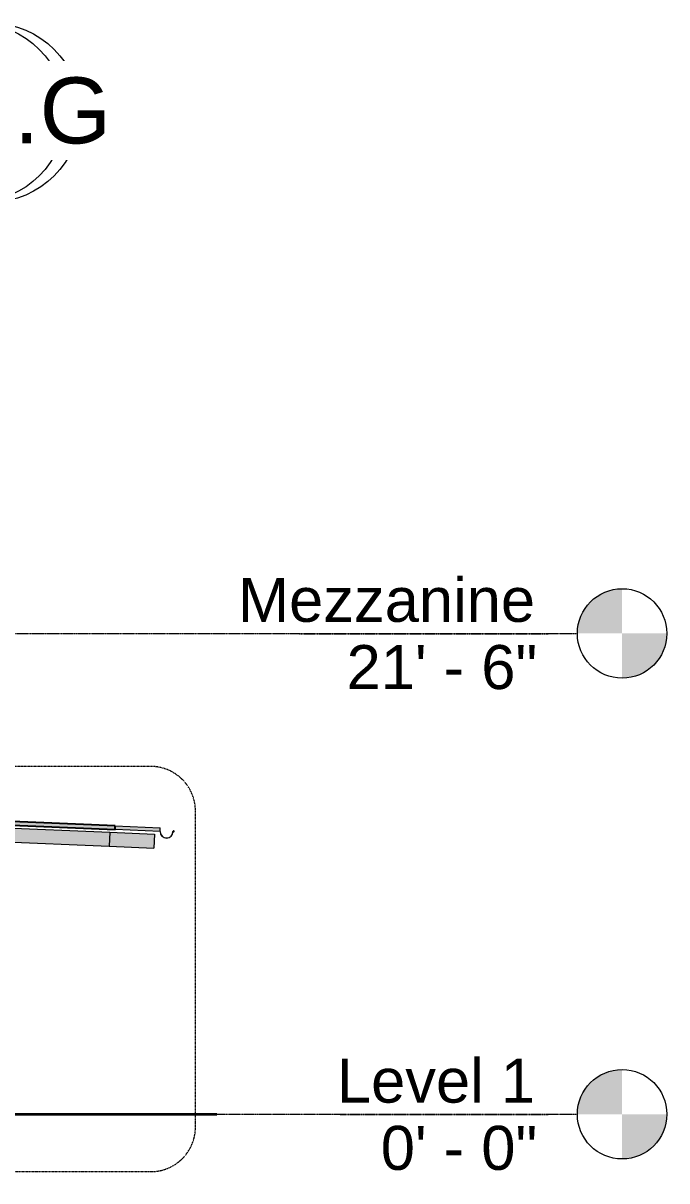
# Model space of a CAD drawing. Header units: inches. Extents: x -55396 to -733, y -290 to 853.
# Drawn here: x -22044 to -21699, y -36 to 585 of the extents above; entities that cross this region are included whole.
import ezdxf

# ---------------------------------------------------------------- set-up
doc = ezdxf.new("R2010")
doc.units = ezdxf.units.IN
doc.header["$MEASUREMENT"] = 0
for name, pattern in [('Dash Dot 3_16_', [0.3125, 0.1875, -0.0625, 0, -0.0625]), ('Grid Line 1_2_', [0.875, 0.5, -0.125, 0.125, -0.125]), ('Grid Line 1_2__2_', [0.875, 0.5, -0.125, 0.125, -0.125])]:
    doc.linetypes.add(name, pattern=pattern)
for name, color, linetype, lineweight in [('A-ANNO-SYMB', 150, 'Continuous', 9), ('A-FLOR-LEVL', 51, 'Continuous', 9), ('A-ROOF', 132, 'Continuous', 9), ('A-ROOF-OTLN', 132, 'Continuous', 9), ('C-TOPO', 7, 'Continuous', 9), ('S-BEAM', 12, 'Continuous', 9), ('S-GRID-IDEN', 1, 'Continuous', 9)]:
    doc.layers.add(name, color=color, linetype=linetype, lineweight=lineweight)
doc.styles.add('Arial', font='arial.ttf', dxfattribs={"height": 23.60479})
doc.styles.add('Arial_1', font='arial.ttf', dxfattribs={"height": 35.407186})

# ---------------------------------------------------------------- blocks, each defined once
blk = doc.blocks.new('Level - Level Head - Circle-2773-Section 13')
at = {"layer": 'A-FLOR-LEVL'}
h = blk.add_hatch(color=256, dxfattribs=at)
edge = h.paths.add_edge_path(flags=0)
edge.add_line((-21722.96, 0), (-21746.96, 0))
edge.add_arc((-21722.96, 0), 24, 90, 180, ccw=False)
edge.add_line((-21722.96, 24), (-21722.96, 0))
h = blk.add_hatch(color=256, dxfattribs=at)
edge = h.paths.add_edge_path(flags=0)
edge.add_line((-21722.96, -24), (-21722.96, 0))
edge.add_line((-21722.96, 0), (-21698.96, 0))
edge.add_arc((-21722.96, 0), 24, 270, 360, ccw=False)
at = {"layer": 'A-FLOR-LEVL', "color": 250}
blk.add_circle((-21722.96, 0), 24, dxfattribs=at)
blk = doc.blocks.new('Locker Rooms and Restrooms_rvt-1-Section 13')
at = {"color": 20, "lineweight": 5}
blk.add_blockref('Level - Level Head - Circle-2773-Section 13', (0, 0), dxfattribs=at)
at = {"layer": 'A-FLOR-LEVL', "insert": (-21769.66, 29.84), "char_height": 23.605, "width": 127.008, "attachment_point": 3, "line_spacing_factor": 0.938532, "style": 'Arial', "bg_fill": 3, "box_fill_scale": 1.25, "bg_fill_color": 0, "bg_fill_transparency": 0}
blk.add_mtext('Level 1', dxfattribs=at)
at = {"layer": 'A-FLOR-LEVL', "insert": (-21768.48, -6.23), "char_height": 23.605, "width": 99.936, "attachment_point": 3, "line_spacing_factor": 0.938532, "style": 'Arial', "bg_fill": 3, "box_fill_scale": 1.25, "bg_fill_color": 0, "bg_fill_transparency": 0}
blk.add_mtext('0\' - 0"', dxfattribs=at)
at = {"layer": 'A-FLOR-LEVL', "linetype": 'Grid Line 1_2__2_'}
blk.add_line((-26557.32, 0), (-21746.96, 0), dxfattribs=at)
blk = doc.blocks.new('Dimension Lumber - 5_5 x 7_5 Glulam-1165141-Section 13')
at = {"layer": 'S-BEAM'}
blk.add_hatch(color=256, dxfattribs=at).paths.add_polyline_path([(-21974.21, 142.86), (-21973.89, 150.35), (-21997.89, 151.35), (-21998.21, 143.86), (-21997.89, 143.84)], flags=0)
for p, q in [((-21997.89, 151.35), (-21973.89, 150.35)), ((-21973.89, 150.35), (-21974.21, 142.86)), ((-21998.21, 143.86), (-21974.21, 142.86))]:
    blk.add_line(p, q, dxfattribs=at)
blk = doc.blocks.new('Dimension Lumber - 5_5 x 7_5 Glulam-1165140-Section 13')
at = {"layer": 'S-BEAM'}
blk.add_hatch(color=256, dxfattribs=at).paths.add_polyline_path([(-21998.21, 143.86), (-21997.89, 151.35), (-22058.49, 153.88), (-22058.49, 146.37), (-22009.51, 144.33)], flags=0)
for p, q in [((-22058.49, 153.88), (-21997.89, 151.35)), ((-21997.89, 151.35), (-21998.21, 143.86)), ((-22058.49, 146.37), (-21998.21, 143.86))]:
    blk.add_line(p, q, dxfattribs=at)
blk = doc.blocks.new('Level - Level Head - Circle-15001-Section 13')
at = {"layer": 'A-FLOR-LEVL'}
h = blk.add_hatch(color=256, dxfattribs=at)
edge = h.paths.add_edge_path(flags=0)
edge.add_line((-21722.96, 0), (-21746.96, 0))
edge.add_arc((-21722.96, 0), 24, 90, 180, ccw=False)
edge.add_line((-21722.96, 24), (-21722.96, 0))
h = blk.add_hatch(color=256, dxfattribs=at)
edge = h.paths.add_edge_path(flags=0)
edge.add_line((-21722.96, -24), (-21722.96, 0))
edge.add_line((-21722.96, 0), (-21698.96, 0))
edge.add_arc((-21722.96, 0), 24, 270, 360, ccw=False)
blk.add_circle((-21722.96, 0), 24, dxfattribs=at)
blk = doc.blocks.new('Grid - Grid Head - Circle-14747-Section 13')
at = {"layer": 'S-GRID-IDEN'}
blk.add_circle((-23085.89, 537.49), 48, dxfattribs=at)

msp = doc.modelspace()

# ---------------------------------------------------------------- hatches: boundary and pattern name
at = {"layer": 'A-ROOF'}
msp.add_hatch(color=256, dxfattribs=at).paths.add_polyline_path([(-21994.89, 152.73), (-21994.89, 154.73), (-22779.95, 187.44), (-22779.95, 185.44), (-22009.51, 153.34)], flags=0)
at = {"layer": 'A-ROOF', "lineweight": 5}
msp.add_hatch(color=256, dxfattribs=at).paths.add_polyline_path([(-21970.89, 151.73), (-21970.89, 153.73), (-21994.89, 154.67), (-21994.89, 152.73)], flags=0)
at = {"layer": 'A-ROOF-OTLN'}
msp.add_hatch(color=256, dxfattribs=at).paths.add_polyline_path([(-21967.39, 148.23), (-21966.48, 148.35), (-21965.64, 148.7), (-21964.92, 149.25), (-21964.36, 149.98), (-21964.01, 150.82), (-21964.07, 150.84), (-21964.41, 150.01), (-21964.96, 149.3), (-21965.67, 148.75), (-21966.5, 148.41), (-21967.39, 148.29), (-21968.28, 148.41), (-21969.11, 148.75), (-21969.82, 149.3), (-21970.37, 150.01), (-21970.71, 150.84), (-21970.77, 150.82), (-21970.42, 149.98), (-21969.87, 149.25), (-21969.14, 148.7), (-21968.3, 148.35)], flags=0)

# ---------------------------------------------------------------- linework, layer by layer
at = {"layer": 'A-ANNO-SYMB', "linetype": 'Dash Dot 3_16_'}
for p, q in [((-21975.89, 186.64), (-22071.25, 186.64)), ((-21951.89, -6.8), (-21951.89, 162.64)), ((-22071.25, -30.8), (-21975.89, -30.8))]:
    msp.add_line(p, q, dxfattribs=at)
for centre, start, end in [((-21975.89, 162.64), 0, 90), ((-21975.89, -6.8), 270, 360)]:
    msp.add_arc(centre, 24, start, end, dxfattribs=at)
at = {"layer": 'A-ROOF', "lineweight": 25}
for p, q in [((-21994.89, 154.73), (-22779.95, 187.44)), ((-22597.4, 177.83), (-21994.89, 152.73)), ((-21994.89, 152.73), (-21994.89, 154.73))]:
    msp.add_line(p, q, dxfattribs=at)
at = {"layer": 'A-ROOF'}
for p, q in [((-21994.89, 154.73), (-21970.89, 153.73)), ((-21970.89, 151.73), (-21994.89, 152.73)), ((-21970.89, 151.73), (-21970.89, 153.73))]:
    msp.add_line(p, q, dxfattribs=at)
at = {"layer": 'A-ROOF-OTLN'}
for p, q in [((-21970.83, 151.73), (-21970.89, 151.73)), ((-21963.79, 151.53), (-21963.83, 151.48))]:
    msp.add_line(p, q, dxfattribs=at)
for centre, radius, start, end in [((-21967.39, 151.73), 3.5, 180, 360), ((-21967.39, 151.73), 3.44, 180, 0), ((-21963.65, 151.73), 0.306, 232.15901, 180), ((-21963.65, 151.73), 0.243, 234.01097, 180)]:
    msp.add_arc(centre, radius, start, end, dxfattribs=at)
at = {"layer": 'C-TOPO', "lineweight": 35}
msp.add_line((-22058.14, 0), (-21940.4, 0), dxfattribs=at)
at = {"layer": 'C-TOPO'}
msp.add_line((-22058.14, 0), (-21940.4, 0), dxfattribs=at)

# ---------------------------------------------------------------- block references
at = {"layer": 'A-FLOR-LEVL'}
for p in [(0, 258), (0, 0)]:
    msp.add_blockref('Level - Level Head - Circle-15001-Section 13', p, dxfattribs=at)
at = {"layer": 'S-BEAM'}
for name in ['Dimension Lumber - 5_5 x 7_5 Glulam-1165140-Section 13', 'Dimension Lumber - 5_5 x 7_5 Glulam-1165141-Section 13']:
    msp.add_blockref(name, (0, 0), dxfattribs=at)
at = {"layer": 'S-GRID-IDEN'}
msp.add_blockref('Grid - Grid Head - Circle-14747-Section 13', (1016.25, 0), dxfattribs=at)

# ---------------------------------------------------------------- texts
at = {"layer": 'A-FLOR-LEVL', "char_height": 23.605, "attachment_point": 3, "line_spacing_factor": 0.938532, "style": 'Arial', "bg_fill": 3, "box_fill_scale": 1.25, "bg_fill_color": 0, "bg_fill_transparency": 0}
for s, insert, width in [('Mezzanine', (-21769.66, 287.84), 189.792), ('Level 1', (-21769.66, 29.84), 127.008)]:
    msp.add_mtext(s, dxfattribs=dict(at, insert=insert, width=width))

# ---------------------------------------------------------------- next in the draw order: texts
for s, insert, width in [('21\' - 6"', (-21768.48, 251.77), 121.824), ('0\' - 0"', (-21768.48, -6.23), 99.936)]:
    msp.add_mtext(s, dxfattribs=dict(at, insert=insert, width=width))
at = {"layer": 'S-GRID-IDEN', "insert": (-22069.65, 556.37), "char_height": 35.407, "width": 91.584, "attachment_point": 2, "line_spacing_factor": 0.938532, "style": 'Arial_1', "bg_fill": 3, "box_fill_scale": 1.25, "bg_fill_color": 0, "bg_fill_transparency": 0}
msp.add_mtext('3-A', dxfattribs=at)

# ---------------------------------------------------------------- next in the draw order: linework, layer by layer
at = {"layer": 'A-FLOR-LEVL', "linetype": 'Grid Line 1_2_'}
for p, q in [((-26557.32, 258), (-21746.96, 258)), ((-26557.32, 0), (-21746.96, 0))]:
    msp.add_line(p, q, dxfattribs=at)

# ---------------------------------------------------------------- next in the draw order: block references
at = {"layer": 'S-GRID-IDEN'}
msp.add_blockref('Grid - Grid Head - Circle-14747-Section 13', (1024.25, 0), dxfattribs=at)

# ---------------------------------------------------------------- next in the draw order: block references
at = {"lineweight": 5}
msp.add_blockref('Locker Rooms and Restrooms_rvt-1-Section 13', (0, 0), dxfattribs=at)

# ---------------------------------------------------------------- next in the draw order: texts
at = {"layer": 'S-GRID-IDEN', "insert": (-22061.65, 556.37), "char_height": 35.407, "width": 153.792, "attachment_point": 2, "line_spacing_factor": 0.938532, "style": 'Arial_1', "bg_fill": 3, "box_fill_scale": 1.25, "bg_fill_color": 0, "bg_fill_transparency": 0}
msp.add_mtext('3-A.G', dxfattribs=at)

doc.saveas('drawing.dxf')
